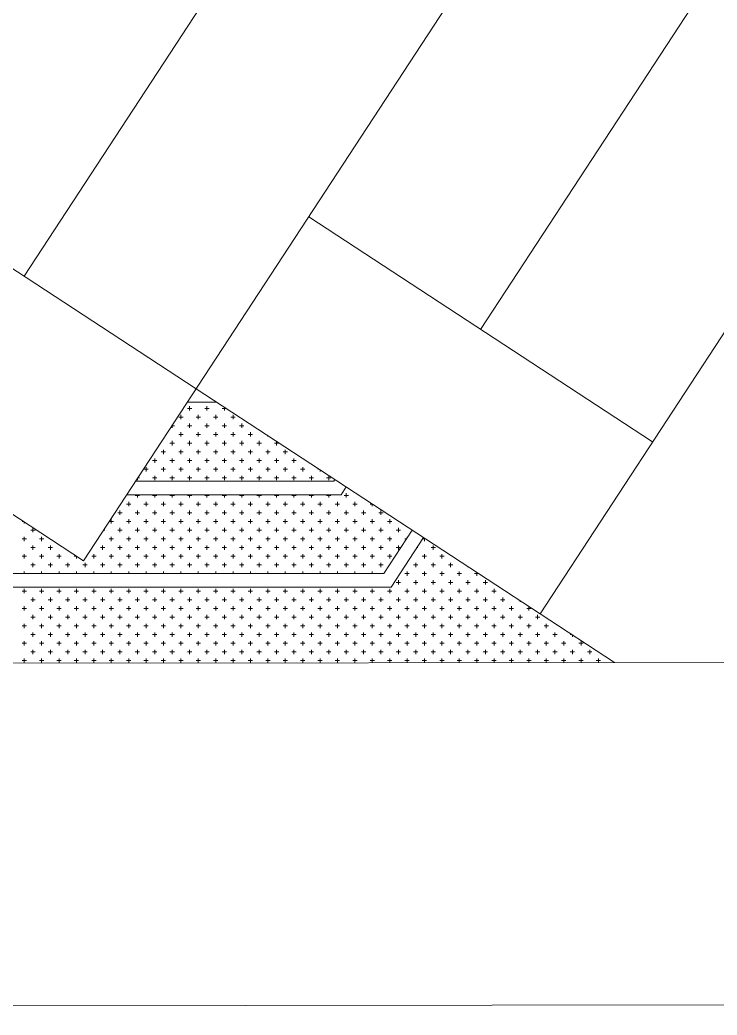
# Model space of a CAD drawing. Header units: millimetres. Extents: x -395 to 1008, y 9 to 692.
# Drawn here: x -306.39 to -301.3, y 24.27 to 31.54 of the extents above; entities that cross this region are included whole.
import ezdxf

# ---------------------------------------------------------------- set-up
doc = ezdxf.new("R2010")
doc.units = ezdxf.units.MM
doc.header["$LTSCALE"] = 0.1
doc.header["$MEASUREMENT"] = 0
doc.layers.add('.10 ultra fina', color=240, linetype='Continuous', lineweight=5)

# ---------------------------------------------------------------- blocks, each defined once
blk = doc.blocks.new('etwew')
at = {"layer": '.10 ultra fina', "color": 240, "lineweight": 5}
for p, q in [((397.5641, 100.6599), (390.1709, 89.3644)), ((398.8192, 99.8385), (390.6044, 87.2879)), ((393.3837, 99.7509), (386.8393, 89.7523)), ((393.8173, 97.6744), (387.2728, 87.6757)), ((385.5842, 90.5738), (388.0943, 88.9308)), ((388.9158, 90.1859), (391.4259, 88.5429)), ((384.7627, 89.3187), (387.2728, 87.6757)), ((388.0943, 88.9308), (390.6044, 87.2879)), ((388.03, 88.8325), (388.2445, 88.8325)), ((388.0305, 88.7877), (388.0622, 88.7877)), ((388.0464, 88.7718), (388.0464, 88.8036)), ((388.1575, 88.7877), (388.1892, 88.7877)), ((388.1734, 88.7718), (388.1734, 88.8036)), ((388.2845, 88.7877), (388.3129, 88.7877)), ((388.3004, 88.7718), (388.3004, 88.7959)), ((387.967, 88.7242), (387.9987, 88.7242)), ((387.9829, 88.7083), (387.9829, 88.7401)), ((388.094, 88.7242), (388.1257, 88.7242)), ((388.1099, 88.7083), (388.1099, 88.7401)), ((388.221, 88.7242), (388.2527, 88.7242)), ((388.2369, 88.7083), (388.2369, 88.7401)), ((388.348, 88.7242), (388.3797, 88.7242)), ((388.3639, 88.7083), (388.3639, 88.7401)), ((387.9175, 88.6607), (387.9352, 88.6607)), ((387.9194, 88.6448), (387.9194, 88.6635)), ((388.0305, 88.6607), (388.0622, 88.6607)), ((388.0464, 88.6448), (388.0464, 88.6766)), ((388.1575, 88.6607), (388.1892, 88.6607)), ((388.1734, 88.6448), (388.1734, 88.6766)), ((388.2845, 88.6607), (388.3162, 88.6607)), ((388.3004, 88.6448), (388.3004, 88.6766)), ((388.4115, 88.6607), (388.4432, 88.6607)), ((388.4274, 88.6448), (388.4274, 88.6766)), ((387.967, 88.5972), (387.9987, 88.5972)), ((387.9829, 88.5813), (387.9829, 88.6131)), ((388.094, 88.5972), (388.1257, 88.5972)), ((388.1099, 88.5813), (388.1099, 88.6131)), ((388.221, 88.5972), (388.2527, 88.5972)), ((388.2369, 88.5813), (388.2369, 88.6131)), ((388.348, 88.5972), (388.3797, 88.5972)), ((388.3639, 88.5813), (388.3639, 88.6131)), ((388.475, 88.5972), (388.5067, 88.5972)), ((388.4909, 88.5813), (388.4909, 88.6131)), ((388.602, 88.5972), (388.604, 88.5972)), ((388.6179, 88.5813), (388.6179, 88.5881)), ((387.8559, 88.4543), (387.8559, 88.4861)), ((387.9035, 88.5337), (387.9352, 88.5337)), ((387.9194, 88.5178), (387.9194, 88.5496)), ((387.9829, 88.4543), (387.9829, 88.4861)), ((388.0305, 88.5337), (388.0622, 88.5337)), ((388.0464, 88.5178), (388.0464, 88.5496)), ((388.1099, 88.4543), (388.1099, 88.4861)), ((388.1575, 88.5337), (388.1892, 88.5337)), ((388.1734, 88.5178), (388.1734, 88.5496)), ((388.2369, 88.4543), (388.2369, 88.4861)), ((388.2845, 88.5337), (388.3162, 88.5337)), ((388.3004, 88.5178), (388.3004, 88.5496)), ((388.3639, 88.4543), (388.3639, 88.4861)), ((388.4115, 88.5337), (388.4432, 88.5337)), ((388.4274, 88.5178), (388.4274, 88.5496)), ((388.4909, 88.4543), (388.4909, 88.4861)), ((388.5385, 88.5337), (388.5702, 88.5337)), ((388.5544, 88.5178), (388.5544, 88.5496)), ((388.6179, 88.4543), (388.6179, 88.4861)), ((388.6655, 88.5337), (388.6972, 88.5337)), ((388.6814, 88.5178), (388.6814, 88.5466)), ((388.7449, 88.4543), (388.7449, 88.4861)), ((387.7765, 88.4067), (387.8082, 88.4067)), ((387.7924, 88.3908), (387.7924, 88.4226)), ((387.84, 88.4702), (387.8717, 88.4702)), ((387.9035, 88.4067), (387.9352, 88.4067)), ((387.9194, 88.3908), (387.9194, 88.4226)), ((387.967, 88.4702), (387.9987, 88.4702)), ((388.0305, 88.4067), (388.0622, 88.4067)), ((388.0464, 88.3908), (388.0464, 88.4226)), ((388.094, 88.4702), (388.1257, 88.4702)), ((388.1575, 88.4067), (388.1892, 88.4067)), ((388.1734, 88.3908), (388.1734, 88.4226)), ((388.221, 88.4702), (388.2527, 88.4702)), ((388.2845, 88.4067), (388.3162, 88.4067)), ((388.3004, 88.3908), (388.3004, 88.4226)), ((388.348, 88.4702), (388.3797, 88.4702)), ((388.4115, 88.4067), (388.4432, 88.4067)), ((388.4274, 88.3908), (388.4274, 88.4226)), ((388.475, 88.4702), (388.5067, 88.4702)), ((388.5385, 88.4067), (388.5702, 88.4067)), ((388.5544, 88.3908), (388.5544, 88.4226)), ((388.602, 88.4702), (388.6337, 88.4702)), ((388.6655, 88.4067), (388.6972, 88.4067)), ((388.6814, 88.3908), (388.6814, 88.4226)), ((388.729, 88.4702), (388.7607, 88.4702)), ((388.7925, 88.4067), (388.8242, 88.4067)), ((388.8084, 88.3908), (388.8084, 88.4226)), ((387.713, 88.3432), (387.7447, 88.3432)), ((387.7289, 88.3273), (387.7289, 88.3591)), ((387.84, 88.3432), (387.8717, 88.3432)), ((387.8559, 88.3273), (387.8559, 88.3591)), ((387.967, 88.3432), (387.9987, 88.3432)), ((387.9829, 88.3273), (387.9829, 88.3591)), ((388.094, 88.3432), (388.1257, 88.3432)), ((388.1099, 88.3273), (388.1099, 88.3591)), ((388.221, 88.3432), (388.2527, 88.3432)), ((388.2369, 88.3273), (388.2369, 88.3591)), ((388.348, 88.3432), (388.3797, 88.3432)), ((388.3639, 88.3273), (388.3639, 88.3591)), ((388.475, 88.3432), (388.5067, 88.3432)), ((388.4909, 88.3273), (388.4909, 88.3591)), ((388.602, 88.3432), (388.6337, 88.3432)), ((388.6179, 88.3273), (388.6179, 88.3591)), ((388.729, 88.3432), (388.7607, 88.3432)), ((388.7449, 88.3273), (388.7449, 88.3591)), ((388.856, 88.3432), (388.8877, 88.3432)), ((388.8719, 88.3273), (388.8719, 88.3591)), ((388.983, 88.3432), (388.9921, 88.3432)), ((388.9989, 88.3273), (388.9989, 88.3388)), ((387.6654, 88.2638), (387.6654, 88.2754)), ((387.6682, 88.2797), (387.6812, 88.2797)), ((387.7765, 88.2797), (387.8082, 88.2797)), ((387.7924, 88.2638), (387.7924, 88.2956)), ((387.9035, 88.2797), (387.9352, 88.2797)), ((387.9194, 88.2638), (387.9194, 88.2956)), ((388.0305, 88.2797), (388.0622, 88.2797)), ((388.0464, 88.2638), (388.0464, 88.2956)), ((388.1575, 88.2797), (388.1892, 88.2797)), ((388.1734, 88.2638), (388.1734, 88.2956)), ((388.2845, 88.2797), (388.3162, 88.2797)), ((388.3004, 88.2638), (388.3004, 88.2956)), ((388.4115, 88.2797), (388.4432, 88.2797)), ((388.4274, 88.2638), (388.4274, 88.2956)), ((388.5385, 88.2797), (388.5702, 88.2797)), ((388.5544, 88.2638), (388.5544, 88.2956)), ((388.6655, 88.2797), (388.6972, 88.2797)), ((388.6814, 88.2638), (388.6814, 88.2956)), ((388.7925, 88.2797), (388.8242, 88.2797)), ((388.8084, 88.2638), (388.8084, 88.2956)), ((388.9195, 88.2797), (388.9512, 88.2797)), ((388.9354, 88.2638), (388.9354, 88.2956)), ((389.0465, 88.2797), (389.0782, 88.2797)), ((389.0624, 88.2638), (389.0624, 88.2956)), ((389.1062, 88.2685), (389.0989, 88.2574)), ((387.6536, 88.2574), (389.0989, 88.2574)), ((389.1899, 88.2137), (389.153, 88.1574)), ((387.5881, 88.1574), (389.153, 88.1574)), ((387.6495, 88.1527), (387.6812, 88.1527)), ((387.6654, 88.1368), (387.6654, 88.1574)), ((387.7765, 88.1527), (387.8082, 88.1527)), ((387.7924, 88.1368), (387.7924, 88.1574)), ((387.9035, 88.1527), (387.9352, 88.1527)), ((387.9194, 88.1368), (387.9194, 88.1574)), ((388.0305, 88.1527), (388.0622, 88.1527)), ((388.0464, 88.1368), (388.0464, 88.1574)), ((388.1575, 88.1527), (388.1892, 88.1527)), ((388.1734, 88.1368), (388.1734, 88.1574)), ((388.2845, 88.1527), (388.3162, 88.1527)), ((388.3004, 88.1368), (388.3004, 88.1574)), ((388.4115, 88.1527), (388.4432, 88.1527)), ((388.4274, 88.1368), (388.4274, 88.1574)), ((388.5385, 88.1527), (388.5702, 88.1527)), ((388.5544, 88.1368), (388.5544, 88.1574)), ((388.6655, 88.1527), (388.6972, 88.1527)), ((388.6814, 88.1368), (388.6814, 88.1574)), ((388.7925, 88.1527), (388.8242, 88.1527)), ((388.8084, 88.1368), (388.8084, 88.1574)), ((388.9195, 88.1527), (388.9512, 88.1527)), ((388.9354, 88.1368), (388.9354, 88.1574)), ((389.0465, 88.1527), (389.0782, 88.1527)), ((389.0624, 88.1368), (389.0624, 88.1574)), ((389.1735, 88.1527), (389.2052, 88.1527)), ((389.1894, 88.1368), (389.1894, 88.1686)), ((387.586, 88.0892), (387.6177, 88.0892)), ((387.6019, 88.0733), (387.6019, 88.1051)), ((387.713, 88.0892), (387.7447, 88.0892)), ((387.7289, 88.0733), (387.7289, 88.1051)), ((387.84, 88.0892), (387.8717, 88.0892)), ((387.8559, 88.0733), (387.8559, 88.1051)), ((387.967, 88.0892), (387.9987, 88.0892)), ((387.9829, 88.0733), (387.9829, 88.1051)), ((388.094, 88.0892), (388.1257, 88.0892)), ((388.1099, 88.0733), (388.1099, 88.1051)), ((388.221, 88.0892), (388.2527, 88.0892)), ((388.2369, 88.0733), (388.2369, 88.1051)), ((388.348, 88.0892), (388.3797, 88.0892)), ((388.3639, 88.0733), (388.3639, 88.1051)), ((388.475, 88.0892), (388.5067, 88.0892)), ((388.4909, 88.0733), (388.4909, 88.1051)), ((388.602, 88.0892), (388.6337, 88.0892)), ((388.6179, 88.0733), (388.6179, 88.1051)), ((388.729, 88.0892), (388.7607, 88.0892)), ((388.7449, 88.0733), (388.7449, 88.1051)), ((388.856, 88.0892), (388.8877, 88.0892)), ((388.8719, 88.0733), (388.8719, 88.1051)), ((388.983, 88.0892), (389.0147, 88.0892)), ((388.9989, 88.0733), (388.9989, 88.1051)), ((389.11, 88.0892), (389.1417, 88.0892)), ((389.1259, 88.0733), (389.1259, 88.1051)), ((389.237, 88.0892), (389.2687, 88.0892)), ((389.2529, 88.0733), (389.2529, 88.1051)), ((389.364, 88.0892), (389.3801, 88.0892)), ((389.3799, 88.0733), (389.3799, 88.0894)), ((387.4749, 87.9463), (387.4749, 87.9781)), ((387.5225, 88.0257), (387.5542, 88.0257)), ((387.5384, 88.0098), (387.5384, 88.0416)), ((387.6019, 87.9463), (387.6019, 87.9781)), ((387.6495, 88.0257), (387.6812, 88.0257)), ((387.6654, 88.0098), (387.6654, 88.0416)), ((387.7289, 87.9463), (387.7289, 87.9781)), ((387.7765, 88.0257), (387.8082, 88.0257)), ((387.7924, 88.0098), (387.7924, 88.0416)), ((387.8559, 87.9463), (387.8559, 87.9781)), ((387.9035, 88.0257), (387.9352, 88.0257)), ((387.9194, 88.0098), (387.9194, 88.0416)), ((387.9829, 87.9463), (387.9829, 87.9781)), ((388.0305, 88.0257), (388.0622, 88.0257)), ((388.0464, 88.0098), (388.0464, 88.0416)), ((388.1099, 87.9463), (388.1099, 87.9781)), ((388.1575, 88.0257), (388.1892, 88.0257)), ((388.1734, 88.0098), (388.1734, 88.0416)), ((388.2369, 87.9463), (388.2369, 87.9781)), ((388.2845, 88.0257), (388.3162, 88.0257)), ((388.3004, 88.0098), (388.3004, 88.0416)), ((388.3639, 87.9463), (388.3639, 87.9781)), ((388.4115, 88.0257), (388.4432, 88.0257)), ((388.4274, 88.0098), (388.4274, 88.0416)), ((388.4909, 87.9463), (388.4909, 87.9781)), ((388.5385, 88.0257), (388.5702, 88.0257)), ((388.5544, 88.0098), (388.5544, 88.0416)), ((388.6179, 87.9463), (388.6179, 87.9781)), ((388.6655, 88.0257), (388.6972, 88.0257)), ((388.6814, 88.0098), (388.6814, 88.0416)), ((388.7449, 87.9463), (388.7449, 87.9781)), ((388.7925, 88.0257), (388.8242, 88.0257)), ((388.8084, 88.0098), (388.8084, 88.0416)), ((388.8719, 87.9463), (388.8719, 87.9781)), ((388.9195, 88.0257), (388.9512, 88.0257)), ((388.9354, 88.0098), (388.9354, 88.0416)), ((388.9989, 87.9463), (388.9989, 87.9781)), ((389.0465, 88.0257), (389.0782, 88.0257)), ((389.0624, 88.0098), (389.0624, 88.0416)), ((389.1259, 87.9463), (389.1259, 87.9781)), ((389.1735, 88.0257), (389.2052, 88.0257)), ((389.1894, 88.0098), (389.1894, 88.0416)), ((389.2529, 87.9463), (389.2529, 87.9781)), ((389.3005, 88.0257), (389.3322, 88.0257)), ((389.3164, 88.0098), (389.3164, 88.0416)), ((389.3799, 87.9463), (389.3799, 87.9781)), ((389.4275, 88.0257), (389.4592, 88.0257)), ((389.4434, 88.0098), (389.4434, 88.0416)), ((389.5069, 87.9463), (389.5069, 87.9781)), ((386.824, 87.9622), (386.8352, 87.9622)), ((386.8399, 87.9463), (386.8399, 87.9591)), ((386.8875, 87.8987), (386.9192, 87.8987)), ((386.9034, 87.8828), (386.9034, 87.9146)), ((387.4188, 87.8987), (387.4272, 87.8987)), ((387.4603, 87.9622), (387.4907, 87.9622)), ((387.5225, 87.8987), (387.5542, 87.8987)), ((387.5384, 87.8828), (387.5384, 87.9146)), ((387.586, 87.9622), (387.6177, 87.9622)), ((387.6495, 87.8987), (387.6812, 87.8987)), ((387.6654, 87.8828), (387.6654, 87.9146)), ((387.713, 87.9622), (387.7447, 87.9622)), ((387.7765, 87.8987), (387.8082, 87.8987)), ((387.7924, 87.8828), (387.7924, 87.9146)), ((387.84, 87.9622), (387.8717, 87.9622)), ((387.9035, 87.8987), (387.9352, 87.8987)), ((387.9194, 87.8828), (387.9194, 87.9146)), ((387.967, 87.9622), (387.9987, 87.9622)), ((388.0305, 87.8987), (388.0622, 87.8987)), ((388.0464, 87.8828), (388.0464, 87.9146)), ((388.094, 87.9622), (388.1257, 87.9622)), ((388.1575, 87.8987), (388.1892, 87.8987)), ((388.1734, 87.8828), (388.1734, 87.9146)), ((388.221, 87.9622), (388.2527, 87.9622)), ((388.2845, 87.8987), (388.3162, 87.8987)), ((388.3004, 87.8828), (388.3004, 87.9146)), ((388.348, 87.9622), (388.3797, 87.9622)), ((388.4115, 87.8987), (388.4432, 87.8987)), ((388.4274, 87.8828), (388.4274, 87.9146)), ((388.475, 87.9622), (388.5067, 87.9622)), ((388.5385, 87.8987), (388.5702, 87.8987)), ((388.5544, 87.8828), (388.5544, 87.9146)), ((388.602, 87.9622), (388.6337, 87.9622)), ((388.6655, 87.8987), (388.6972, 87.8987)), ((388.6814, 87.8828), (388.6814, 87.9146)), ((388.729, 87.9622), (388.7607, 87.9622)), ((388.7925, 87.8987), (388.8242, 87.8987)), ((388.8084, 87.8828), (388.8084, 87.9146)), ((388.856, 87.9622), (388.8877, 87.9622)), ((388.9195, 87.8987), (388.9512, 87.8987)), ((388.9354, 87.8828), (388.9354, 87.9146)), ((388.983, 87.9622), (389.0147, 87.9622)), ((389.0465, 87.8987), (389.0782, 87.8987)), ((389.0624, 87.8828), (389.0624, 87.9146)), ((389.11, 87.9622), (389.1417, 87.9622)), ((389.1735, 87.8987), (389.2052, 87.8987)), ((389.1894, 87.8828), (389.1894, 87.9146)), ((389.237, 87.9622), (389.2687, 87.9622)), ((389.3005, 87.8987), (389.3322, 87.8987)), ((389.3164, 87.8828), (389.3164, 87.9146)), ((389.364, 87.9622), (389.3957, 87.9622)), ((389.4275, 87.8987), (389.4592, 87.8987)), ((389.4434, 87.8828), (389.4434, 87.9146)), ((389.6711, 87.8988), (389.4639, 87.5823)), ((389.491, 87.9622), (389.5227, 87.9622)), ((389.5545, 87.8987), (389.5862, 87.8987)), ((389.5704, 87.8828), (389.5704, 87.9146)), ((386.824, 87.8352), (386.8557, 87.8352)), ((386.8399, 87.8193), (386.8399, 87.8511)), ((386.951, 87.8352), (386.9827, 87.8352)), ((386.9669, 87.8193), (386.9669, 87.8511)), ((387.4114, 87.8828), (387.4114, 87.8874)), ((387.459, 87.8352), (387.4907, 87.8352)), ((387.4749, 87.8193), (387.4749, 87.8511)), ((387.586, 87.8352), (387.6177, 87.8352)), ((387.6019, 87.8193), (387.6019, 87.8511)), ((387.713, 87.8352), (387.7447, 87.8352)), ((387.7289, 87.8193), (387.7289, 87.8511)), ((387.84, 87.8352), (387.8717, 87.8352)), ((387.8559, 87.8193), (387.8559, 87.8511)), ((387.967, 87.8352), (387.9987, 87.8352)), ((387.9829, 87.8193), (387.9829, 87.8511)), ((388.094, 87.8352), (388.1257, 87.8352)), ((388.1099, 87.8193), (388.1099, 87.8511)), ((388.221, 87.8352), (388.2527, 87.8352)), ((388.2369, 87.8193), (388.2369, 87.8511)), ((388.348, 87.8352), (388.3797, 87.8352)), ((388.3639, 87.8193), (388.3639, 87.8511)), ((388.475, 87.8352), (388.5067, 87.8352)), ((388.4909, 87.8193), (388.4909, 87.8511)), ((388.602, 87.8352), (388.6337, 87.8352)), ((388.6179, 87.8193), (388.6179, 87.8511)), ((388.729, 87.8352), (388.7607, 87.8352)), ((388.7449, 87.8193), (388.7449, 87.8511)), ((388.856, 87.8352), (388.8877, 87.8352)), ((388.8719, 87.8193), (388.8719, 87.8511)), ((388.983, 87.8352), (389.0147, 87.8352)), ((388.9989, 87.8193), (388.9989, 87.8511)), ((389.11, 87.8352), (389.1417, 87.8352)), ((389.1259, 87.8193), (389.1259, 87.8511)), ((389.237, 87.8352), (389.2687, 87.8352)), ((389.2529, 87.8193), (389.2529, 87.8511)), ((389.364, 87.8352), (389.3957, 87.8352)), ((389.3799, 87.8193), (389.3799, 87.8511)), ((389.491, 87.8352), (389.5227, 87.8352)), ((389.5069, 87.8193), (389.5069, 87.8511)), ((389.7548, 87.844), (389.518, 87.4823)), ((389.618, 87.8352), (389.6295, 87.8352)), ((389.6339, 87.8419), (389.6339, 87.8511)), ((389.749, 87.8352), (389.7682, 87.8352)), ((389.7609, 87.8193), (389.7609, 87.84)), ((386.8875, 87.7717), (386.9192, 87.7717)), ((386.9034, 87.7558), (386.9034, 87.7876)), ((387.0145, 87.7717), (387.0462, 87.7717)), ((387.0304, 87.7558), (387.0304, 87.7876)), ((387.3955, 87.7717), (387.4272, 87.7717)), ((387.4114, 87.7558), (387.4114, 87.7876)), ((387.5225, 87.7717), (387.5542, 87.7717)), ((387.5384, 87.7558), (387.5384, 87.7876)), ((387.6495, 87.7717), (387.6812, 87.7717)), ((387.6654, 87.7558), (387.6654, 87.7876)), ((387.7765, 87.7717), (387.8082, 87.7717)), ((387.7924, 87.7558), (387.7924, 87.7876)), ((387.9035, 87.7717), (387.9352, 87.7717)), ((387.9194, 87.7558), (387.9194, 87.7876)), ((388.0305, 87.7717), (388.0622, 87.7717)), ((388.0464, 87.7558), (388.0464, 87.7876)), ((388.1575, 87.7717), (388.1892, 87.7717)), ((388.1734, 87.7558), (388.1734, 87.7876)), ((388.2845, 87.7717), (388.3162, 87.7717)), ((388.3004, 87.7558), (388.3004, 87.7876)), ((388.4115, 87.7717), (388.4432, 87.7717)), ((388.4274, 87.7558), (388.4274, 87.7876)), ((388.5385, 87.7717), (388.5702, 87.7717)), ((388.5544, 87.7558), (388.5544, 87.7876)), ((388.6655, 87.7717), (388.6972, 87.7717)), ((388.6814, 87.7558), (388.6814, 87.7876)), ((388.7925, 87.7717), (388.8242, 87.7717)), ((388.8084, 87.7558), (388.8084, 87.7876)), ((388.9195, 87.7717), (388.9512, 87.7717)), ((388.9354, 87.7558), (388.9354, 87.7876)), ((389.0465, 87.7717), (389.0782, 87.7717)), ((389.0624, 87.7558), (389.0624, 87.7876)), ((389.1735, 87.7717), (389.2052, 87.7717)), ((389.1894, 87.7558), (389.1894, 87.7876)), ((389.3005, 87.7717), (389.3322, 87.7717)), ((389.3164, 87.7558), (389.3164, 87.7876)), ((389.4275, 87.7717), (389.4592, 87.7717)), ((389.4434, 87.7558), (389.4434, 87.7876)), ((389.5545, 87.7717), (389.5862, 87.7717)), ((389.5704, 87.7558), (389.5704, 87.7876)), ((389.6974, 87.7558), (389.6974, 87.7563)), ((389.7074, 87.7717), (389.7132, 87.7717)), ((389.8085, 87.7717), (389.8402, 87.7717)), ((389.8244, 87.7558), (389.8244, 87.7876)), ((386.824, 87.7082), (386.8557, 87.7082)), ((386.8399, 87.6923), (386.8399, 87.7241)), ((386.951, 87.7082), (386.9827, 87.7082)), ((386.9669, 87.6923), (386.9669, 87.7241)), ((387.078, 87.7082), (387.1097, 87.7082)), ((387.0939, 87.6923), (387.0939, 87.7241)), ((387.205, 87.7082), (387.2232, 87.7082)), ((387.2209, 87.6923), (387.2209, 87.7098)), ((387.332, 87.7082), (387.3637, 87.7082)), ((387.3479, 87.6923), (387.3479, 87.7241)), ((387.459, 87.7082), (387.4907, 87.7082)), ((387.4749, 87.6923), (387.4749, 87.7241)), ((387.586, 87.7082), (387.6177, 87.7082)), ((387.6019, 87.6923), (387.6019, 87.7241)), ((387.713, 87.7082), (387.7447, 87.7082)), ((387.7289, 87.6923), (387.7289, 87.7241)), ((387.84, 87.7082), (387.8717, 87.7082)), ((387.8559, 87.6923), (387.8559, 87.7241)), ((387.967, 87.7082), (387.9987, 87.7082)), ((387.9829, 87.6923), (387.9829, 87.7241)), ((388.094, 87.7082), (388.1257, 87.7082)), ((388.1099, 87.6923), (388.1099, 87.7241)), ((388.221, 87.7082), (388.2527, 87.7082)), ((388.2369, 87.6923), (388.2369, 87.7241)), ((388.348, 87.7082), (388.3797, 87.7082)), ((388.3639, 87.6923), (388.3639, 87.7241)), ((388.475, 87.7082), (388.5067, 87.7082)), ((388.4909, 87.6923), (388.4909, 87.7241)), ((388.602, 87.7082), (388.6337, 87.7082)), ((388.6179, 87.6923), (388.6179, 87.7241)), ((388.729, 87.7082), (388.7607, 87.7082)), ((388.7449, 87.6923), (388.7449, 87.7241)), ((388.856, 87.7082), (388.8877, 87.7082)), ((388.8719, 87.6923), (388.8719, 87.7241)), ((388.983, 87.7082), (389.0147, 87.7082)), ((388.9989, 87.6923), (388.9989, 87.7241)), ((389.11, 87.7082), (389.1417, 87.7082)), ((389.1259, 87.6923), (389.1259, 87.7241)), ((389.237, 87.7082), (389.2687, 87.7082)), ((389.2529, 87.6923), (389.2529, 87.7241)), ((389.364, 87.7082), (389.3957, 87.7082)), ((389.3799, 87.6923), (389.3799, 87.7241)), ((389.491, 87.7082), (389.5227, 87.7082)), ((389.5069, 87.6923), (389.5069, 87.7241)), ((389.745, 87.7082), (389.7767, 87.7082)), ((389.7609, 87.6923), (389.7609, 87.7241)), ((389.872, 87.7082), (389.9037, 87.7082)), ((389.8879, 87.6923), (389.8879, 87.7241)), ((386.8875, 87.6447), (386.9192, 87.6447)), ((386.9034, 87.6288), (386.9034, 87.6606)), ((387.0145, 87.6447), (387.0462, 87.6447)), ((387.0304, 87.6288), (387.0304, 87.6606)), ((387.1415, 87.6447), (387.1732, 87.6447)), ((387.1574, 87.6288), (387.1574, 87.6606)), ((387.2685, 87.6447), (387.3002, 87.6447)), ((387.2844, 87.6288), (387.2844, 87.6606)), ((387.3955, 87.6447), (387.4272, 87.6447)), ((387.4114, 87.6288), (387.4114, 87.6606)), ((387.5225, 87.6447), (387.5542, 87.6447)), ((387.5384, 87.6288), (387.5384, 87.6606)), ((387.6495, 87.6447), (387.6812, 87.6447)), ((387.6654, 87.6288), (387.6654, 87.6606)), ((387.7765, 87.6447), (387.8082, 87.6447)), ((387.7924, 87.6288), (387.7924, 87.6606)), ((387.9035, 87.6447), (387.9352, 87.6447)), ((387.9194, 87.6288), (387.9194, 87.6606)), ((388.0305, 87.6447), (388.0622, 87.6447)), ((388.0464, 87.6288), (388.0464, 87.6606)), ((388.1575, 87.6447), (388.1892, 87.6447)), ((388.1734, 87.6288), (388.1734, 87.6606)), ((388.2845, 87.6447), (388.3162, 87.6447)), ((388.3004, 87.6288), (388.3004, 87.6606)), ((388.4115, 87.6447), (388.4432, 87.6447)), ((388.4274, 87.6288), (388.4274, 87.6606)), ((388.5385, 87.6447), (388.5702, 87.6447)), ((388.5544, 87.6288), (388.5544, 87.6606)), ((388.6655, 87.6447), (388.6972, 87.6447)), ((388.6814, 87.6288), (388.6814, 87.6606)), ((388.7925, 87.6447), (388.8242, 87.6447)), ((388.8084, 87.6288), (388.8084, 87.6606)), ((388.9195, 87.6447), (388.9512, 87.6447)), ((388.9354, 87.6288), (388.9354, 87.6606)), ((389.0465, 87.6447), (389.0782, 87.6447)), ((389.0624, 87.6288), (389.0624, 87.6606)), ((389.1735, 87.6447), (389.2052, 87.6447)), ((389.1894, 87.6288), (389.1894, 87.6606)), ((389.3005, 87.6447), (389.3322, 87.6447)), ((389.3164, 87.6288), (389.3164, 87.6606)), ((389.4275, 87.6447), (389.4592, 87.6447)), ((389.4434, 87.6288), (389.4434, 87.6606)), ((389.6815, 87.6447), (389.7132, 87.6447)), ((389.6974, 87.6288), (389.6974, 87.6606)), ((389.8085, 87.6447), (389.8402, 87.6447)), ((389.8244, 87.6288), (389.8244, 87.6606)), ((389.9355, 87.6447), (389.9672, 87.6447)), ((389.9514, 87.6288), (389.9514, 87.6606)), ((390.0784, 87.6288), (390.0784, 87.6322)), ((356.4279, 87.5823), (389.4639, 87.5823)), ((386.8399, 87.5823), (386.8399, 87.5971)), ((386.9669, 87.5823), (386.9669, 87.5971)), ((387.0939, 87.5823), (387.0939, 87.5971)), ((387.2209, 87.5823), (387.2209, 87.5971)), ((387.3479, 87.5823), (387.3479, 87.5971)), ((387.4749, 87.5823), (387.4749, 87.5971)), ((387.6019, 87.5823), (387.6019, 87.5971)), ((387.7289, 87.5823), (387.7289, 87.5971)), ((387.8559, 87.5823), (387.8559, 87.5971)), ((387.9829, 87.5823), (387.9829, 87.5971)), ((388.1099, 87.5823), (388.1099, 87.5971)), ((388.2369, 87.5823), (388.2369, 87.5971)), ((388.3639, 87.5823), (388.3639, 87.5971)), ((388.4909, 87.5823), (388.4909, 87.5971)), ((388.6179, 87.5823), (388.6179, 87.5971)), ((388.7449, 87.5823), (388.7449, 87.5971)), ((388.8719, 87.5823), (388.8719, 87.5971)), ((388.9989, 87.5823), (388.9989, 87.5971)), ((389.1259, 87.5823), (389.1259, 87.5971)), ((389.2529, 87.5823), (389.2529, 87.5971)), ((389.3799, 87.5823), (389.3799, 87.5971)), ((389.618, 87.5812), (389.6497, 87.5812)), ((389.6339, 87.5653), (389.6339, 87.5971)), ((389.745, 87.5812), (389.7767, 87.5812)), ((389.7609, 87.5653), (389.7609, 87.5971)), ((389.872, 87.5812), (389.9037, 87.5812)), ((389.8879, 87.5653), (389.8879, 87.5971)), ((389.999, 87.5812), (390.0307, 87.5812)), ((390.0149, 87.5653), (390.0149, 87.5971)), ((390.126, 87.5812), (390.1563, 87.5812)), ((390.1419, 87.5653), (390.1419, 87.5906)), ((356.4279, 87.4823), (389.518, 87.4823)), ((386.8399, 87.4383), (386.8399, 87.4701)), ((386.9669, 87.4383), (386.9669, 87.4701)), ((387.0939, 87.4383), (387.0939, 87.4701)), ((387.2209, 87.4383), (387.2209, 87.4701)), ((387.3479, 87.4383), (387.3479, 87.4701)), ((387.4749, 87.4383), (387.4749, 87.4701)), ((387.6019, 87.4383), (387.6019, 87.4701)), ((387.7289, 87.4383), (387.7289, 87.4701)), ((387.8559, 87.4383), (387.8559, 87.4701)), ((387.9829, 87.4383), (387.9829, 87.4701)), ((388.1099, 87.4383), (388.1099, 87.4701)), ((388.2369, 87.4383), (388.2369, 87.4701)), ((388.3639, 87.4383), (388.3639, 87.4701)), ((388.4909, 87.4383), (388.4909, 87.4701)), ((388.6179, 87.4383), (388.6179, 87.4701)), ((388.7449, 87.4383), (388.7449, 87.4701)), ((388.8719, 87.4383), (388.8719, 87.4701)), ((388.9989, 87.4383), (388.9989, 87.4701)), ((389.1259, 87.4383), (389.1259, 87.4701)), ((389.2529, 87.4383), (389.2529, 87.4701)), ((389.3799, 87.4383), (389.3799, 87.4701)), ((389.5069, 87.4383), (389.5069, 87.4701)), ((389.5545, 87.5177), (389.5862, 87.5177)), ((389.5704, 87.5018), (389.5704, 87.5336)), ((389.6339, 87.4383), (389.6339, 87.4701)), ((389.6815, 87.5177), (389.7132, 87.5177)), ((389.6974, 87.5018), (389.6974, 87.5336)), ((389.7609, 87.4383), (389.7609, 87.4701)), ((389.8085, 87.5177), (389.8402, 87.5177)), ((389.8244, 87.5018), (389.8244, 87.5336)), ((389.8879, 87.4383), (389.8879, 87.4701)), ((389.9355, 87.5177), (389.9672, 87.5177)), ((389.9514, 87.5018), (389.9514, 87.5336)), ((390.0149, 87.4383), (390.0149, 87.4701)), ((390.0625, 87.5177), (390.0942, 87.5177)), ((390.0784, 87.5018), (390.0784, 87.5336)), ((390.1419, 87.4383), (390.1419, 87.4701)), ((390.1895, 87.5177), (390.2212, 87.5177)), ((390.2054, 87.5018), (390.2054, 87.5336)), ((390.2689, 87.4383), (390.2689, 87.4701)), ((386.824, 87.4542), (386.8557, 87.4542)), ((386.8875, 87.3907), (386.9192, 87.3907)), ((386.9034, 87.3748), (386.9034, 87.4066)), ((386.951, 87.4542), (386.9827, 87.4542)), ((387.0145, 87.3907), (387.0462, 87.3907)), ((387.0304, 87.3748), (387.0304, 87.4066)), ((387.078, 87.4542), (387.1097, 87.4542)), ((387.1415, 87.3907), (387.1732, 87.3907)), ((387.1574, 87.3748), (387.1574, 87.4066)), ((387.205, 87.4542), (387.2367, 87.4542)), ((387.2685, 87.3907), (387.3002, 87.3907)), ((387.2844, 87.3748), (387.2844, 87.4066)), ((387.332, 87.4542), (387.3637, 87.4542)), ((387.3955, 87.3907), (387.4272, 87.3907)), ((387.4114, 87.3748), (387.4114, 87.4066)), ((387.459, 87.4542), (387.4907, 87.4542)), ((387.5225, 87.3907), (387.5542, 87.3907)), ((387.5384, 87.3748), (387.5384, 87.4066)), ((387.586, 87.4542), (387.6177, 87.4542)), ((387.6495, 87.3907), (387.6812, 87.3907)), ((387.6654, 87.3748), (387.6654, 87.4066)), ((387.713, 87.4542), (387.7447, 87.4542)), ((387.7765, 87.3907), (387.8082, 87.3907)), ((387.7924, 87.3748), (387.7924, 87.4066)), ((387.84, 87.4542), (387.8717, 87.4542)), ((387.9035, 87.3907), (387.9352, 87.3907)), ((387.9194, 87.3748), (387.9194, 87.4066)), ((387.967, 87.4542), (387.9987, 87.4542)), ((388.0305, 87.3907), (388.0622, 87.3907)), ((388.0464, 87.3748), (388.0464, 87.4066)), ((388.094, 87.4542), (388.1257, 87.4542)), ((388.1575, 87.3907), (388.1892, 87.3907)), ((388.1734, 87.3748), (388.1734, 87.4066)), ((388.221, 87.4542), (388.2527, 87.4542)), ((388.2845, 87.3907), (388.3162, 87.3907)), ((388.3004, 87.3748), (388.3004, 87.4066)), ((388.348, 87.4542), (388.3797, 87.4542)), ((388.4115, 87.3907), (388.4432, 87.3907)), ((388.4274, 87.3748), (388.4274, 87.4066)), ((388.475, 87.4542), (388.5067, 87.4542)), ((388.5385, 87.3907), (388.5702, 87.3907)), ((388.5544, 87.3748), (388.5544, 87.4066)), ((388.602, 87.4542), (388.6337, 87.4542)), ((388.6655, 87.3907), (388.6972, 87.3907)), ((388.6814, 87.3748), (388.6814, 87.4066)), ((388.729, 87.4542), (388.7607, 87.4542)), ((388.7925, 87.3907), (388.8242, 87.3907)), ((388.8084, 87.3748), (388.8084, 87.4066)), ((388.856, 87.4542), (388.8877, 87.4542)), ((388.9195, 87.3907), (388.9512, 87.3907)), ((388.9354, 87.3748), (388.9354, 87.4066)), ((388.983, 87.4542), (389.0147, 87.4542)), ((389.0465, 87.3907), (389.0782, 87.3907)), ((389.0624, 87.3748), (389.0624, 87.4066)), ((389.11, 87.4542), (389.1417, 87.4542)), ((389.1735, 87.3907), (389.2052, 87.3907)), ((389.1894, 87.3748), (389.1894, 87.4066)), ((389.237, 87.4542), (389.2687, 87.4542)), ((389.3005, 87.3907), (389.3322, 87.3907)), ((389.3164, 87.3748), (389.3164, 87.4066)), ((389.364, 87.4542), (389.3957, 87.4542)), ((389.4275, 87.3907), (389.4592, 87.3907)), ((389.4434, 87.3748), (389.4434, 87.4066)), ((389.491, 87.4542), (389.5227, 87.4542)), ((389.5545, 87.3907), (389.5862, 87.3907)), ((389.5704, 87.3748), (389.5704, 87.4066)), ((389.618, 87.4542), (389.6497, 87.4542)), ((389.6815, 87.3907), (389.7132, 87.3907)), ((389.6974, 87.3748), (389.6974, 87.4066)), ((389.745, 87.4542), (389.7767, 87.4542)), ((389.8085, 87.3907), (389.8402, 87.3907)), ((389.8244, 87.3748), (389.8244, 87.4066)), ((389.872, 87.4542), (389.9037, 87.4542)), ((389.9355, 87.3907), (389.9672, 87.3907)), ((389.9514, 87.3748), (389.9514, 87.4066)), ((389.999, 87.4542), (390.0307, 87.4542)), ((390.0625, 87.3907), (390.0942, 87.3907)), ((390.0784, 87.3748), (390.0784, 87.4066)), ((390.126, 87.4542), (390.1577, 87.4542)), ((390.1895, 87.3907), (390.2212, 87.3907)), ((390.2054, 87.3748), (390.2054, 87.4066)), ((390.253, 87.4542), (390.2847, 87.4542)), ((390.3165, 87.3907), (390.3482, 87.3907)), ((390.3324, 87.3748), (390.3324, 87.4066)), ((390.4435, 87.3907), (390.4473, 87.3907)), ((386.824, 87.3272), (386.8557, 87.3272)), ((386.8399, 87.3113), (386.8399, 87.3431)), ((386.951, 87.3272), (386.9827, 87.3272)), ((386.9669, 87.3113), (386.9669, 87.3431)), ((387.078, 87.3272), (387.1097, 87.3272)), ((387.0939, 87.3113), (387.0939, 87.3431)), ((387.205, 87.3272), (387.2367, 87.3272)), ((387.2209, 87.3113), (387.2209, 87.3431)), ((387.332, 87.3272), (387.3637, 87.3272)), ((387.3479, 87.3113), (387.3479, 87.3431)), ((387.459, 87.3272), (387.4907, 87.3272)), ((387.4749, 87.3113), (387.4749, 87.3431)), ((387.586, 87.3272), (387.6177, 87.3272)), ((387.6019, 87.3113), (387.6019, 87.3431)), ((387.713, 87.3272), (387.7447, 87.3272)), ((387.7289, 87.3113), (387.7289, 87.3431)), ((387.84, 87.3272), (387.8717, 87.3272)), ((387.8559, 87.3113), (387.8559, 87.3431)), ((387.967, 87.3272), (387.9987, 87.3272)), ((387.9829, 87.3113), (387.9829, 87.3431)), ((388.094, 87.3272), (388.1257, 87.3272)), ((388.1099, 87.3113), (388.1099, 87.3431)), ((388.221, 87.3272), (388.2527, 87.3272)), ((388.2369, 87.3113), (388.2369, 87.3431)), ((388.348, 87.3272), (388.3797, 87.3272)), ((388.3639, 87.3113), (388.3639, 87.3431)), ((388.475, 87.3272), (388.5067, 87.3272)), ((388.4909, 87.3113), (388.4909, 87.3431)), ((388.602, 87.3272), (388.6337, 87.3272)), ((388.6179, 87.3113), (388.6179, 87.3431)), ((388.729, 87.3272), (388.7607, 87.3272)), ((388.7449, 87.3113), (388.7449, 87.3431)), ((388.856, 87.3272), (388.8877, 87.3272)), ((388.8719, 87.3113), (388.8719, 87.3431)), ((388.983, 87.3272), (389.0147, 87.3272)), ((388.9989, 87.3113), (388.9989, 87.3431)), ((389.11, 87.3272), (389.1417, 87.3272)), ((389.1259, 87.3113), (389.1259, 87.3431)), ((389.237, 87.3272), (389.2687, 87.3272)), ((389.2529, 87.3113), (389.2529, 87.3431)), ((389.364, 87.3272), (389.3957, 87.3272)), ((389.3799, 87.3113), (389.3799, 87.3431)), ((389.491, 87.3272), (389.5227, 87.3272)), ((389.5069, 87.3113), (389.5069, 87.3431)), ((389.618, 87.3272), (389.6497, 87.3272)), ((389.6339, 87.3113), (389.6339, 87.3431)), ((389.745, 87.3272), (389.7767, 87.3272)), ((389.7609, 87.3113), (389.7609, 87.3431)), ((389.872, 87.3272), (389.9037, 87.3272)), ((389.8879, 87.3113), (389.8879, 87.3431)), ((389.999, 87.3272), (390.0307, 87.3272)), ((390.0149, 87.3113), (390.0149, 87.3431)), ((390.126, 87.3272), (390.1577, 87.3272)), ((390.1419, 87.3113), (390.1419, 87.3431)), ((390.253, 87.3272), (390.2847, 87.3272)), ((390.2689, 87.3113), (390.2689, 87.3431)), ((390.38, 87.3272), (390.4117, 87.3272)), ((390.3959, 87.3113), (390.3959, 87.3431)), ((390.4594, 87.3748), (390.4594, 87.3828)), ((390.507, 87.3272), (390.5387, 87.3272)), ((390.5229, 87.3113), (390.5229, 87.3413)), ((386.8875, 87.2637), (386.9192, 87.2637)), ((386.9034, 87.2478), (386.9034, 87.2796)), ((387.0145, 87.2637), (387.0462, 87.2637)), ((387.0304, 87.2478), (387.0304, 87.2796)), ((387.1415, 87.2637), (387.1732, 87.2637)), ((387.1574, 87.2478), (387.1574, 87.2796)), ((387.2685, 87.2637), (387.3002, 87.2637)), ((387.2844, 87.2478), (387.2844, 87.2796)), ((387.3955, 87.2637), (387.4272, 87.2637)), ((387.4114, 87.2478), (387.4114, 87.2796)), ((387.5225, 87.2637), (387.5542, 87.2637)), ((387.5384, 87.2478), (387.5384, 87.2796)), ((387.6495, 87.2637), (387.6812, 87.2637)), ((387.6654, 87.2478), (387.6654, 87.2796)), ((387.7765, 87.2637), (387.8082, 87.2637)), ((387.7924, 87.2478), (387.7924, 87.2796)), ((387.9035, 87.2637), (387.9352, 87.2637)), ((387.9194, 87.2478), (387.9194, 87.2796)), ((388.0305, 87.2637), (388.0622, 87.2637)), ((388.0464, 87.2478), (388.0464, 87.2796)), ((388.1575, 87.2637), (388.1892, 87.2637)), ((388.1734, 87.2478), (388.1734, 87.2796)), ((388.2845, 87.2637), (388.3162, 87.2637)), ((388.3004, 87.2478), (388.3004, 87.2796)), ((388.4115, 87.2637), (388.4432, 87.2637)), ((388.4274, 87.2478), (388.4274, 87.2796)), ((388.5385, 87.2637), (388.5702, 87.2637)), ((388.5544, 87.2478), (388.5544, 87.2796)), ((388.6655, 87.2637), (388.6972, 87.2637)), ((388.6814, 87.2478), (388.6814, 87.2796)), ((388.7925, 87.2637), (388.8242, 87.2637)), ((388.8084, 87.2478), (388.8084, 87.2796)), ((388.9195, 87.2637), (388.9512, 87.2637)), ((388.9354, 87.2478), (388.9354, 87.2796)), ((389.0465, 87.2637), (389.0782, 87.2637)), ((389.0624, 87.2478), (389.0624, 87.2796)), ((389.1735, 87.2637), (389.2052, 87.2637)), ((389.1894, 87.2478), (389.1894, 87.2796)), ((389.3005, 87.2637), (389.3322, 87.2637)), ((389.3164, 87.2478), (389.3164, 87.2796)), ((389.4275, 87.2637), (389.4592, 87.2637)), ((389.4434, 87.2478), (389.4434, 87.2796)), ((389.5545, 87.2637), (389.5862, 87.2637)), ((389.5704, 87.2478), (389.5704, 87.2796)), ((389.6815, 87.2637), (389.7132, 87.2637)), ((389.6974, 87.2478), (389.6974, 87.2796)), ((389.8085, 87.2637), (389.8402, 87.2637)), ((389.8244, 87.2478), (389.8244, 87.2796)), ((389.9355, 87.2637), (389.9672, 87.2637)), ((389.9514, 87.2478), (389.9514, 87.2796)), ((390.0625, 87.2637), (390.0942, 87.2637)), ((390.0784, 87.2478), (390.0784, 87.2796)), ((390.1895, 87.2637), (390.2212, 87.2637)), ((390.2054, 87.2478), (390.2054, 87.2796)), ((390.3165, 87.2637), (390.3482, 87.2637)), ((390.3324, 87.2478), (390.3324, 87.2796)), ((390.4435, 87.2637), (390.4752, 87.2637)), ((390.4594, 87.2478), (390.4594, 87.2796)), ((390.5705, 87.2637), (390.6022, 87.2637)), ((390.5864, 87.2478), (390.5864, 87.2796)), ((390.6044, 87.2879), (391.148, 86.9321)), ((386.824, 87.2002), (386.8557, 87.2002)), ((386.8399, 87.1843), (386.8399, 87.2161)), ((386.951, 87.2002), (386.9827, 87.2002)), ((386.9669, 87.1843), (386.9669, 87.2161)), ((387.078, 87.2002), (387.1097, 87.2002)), ((387.0939, 87.1843), (387.0939, 87.2161)), ((387.205, 87.2002), (387.2367, 87.2002)), ((387.2209, 87.1843), (387.2209, 87.2161)), ((387.332, 87.2002), (387.3637, 87.2002)), ((387.3479, 87.1843), (387.3479, 87.2161)), ((387.459, 87.2002), (387.4907, 87.2002)), ((387.4749, 87.1843), (387.4749, 87.2161)), ((387.586, 87.2002), (387.6177, 87.2002)), ((387.6019, 87.1843), (387.6019, 87.2161)), ((387.713, 87.2002), (387.7447, 87.2002)), ((387.7289, 87.1843), (387.7289, 87.2161)), ((387.84, 87.2002), (387.8717, 87.2002)), ((387.8559, 87.1843), (387.8559, 87.2161)), ((387.967, 87.2002), (387.9987, 87.2002)), ((387.9829, 87.1843), (387.9829, 87.2161)), ((388.094, 87.2002), (388.1257, 87.2002)), ((388.1099, 87.1843), (388.1099, 87.2161)), ((388.221, 87.2002), (388.2527, 87.2002)), ((388.2369, 87.1843), (388.2369, 87.2161)), ((388.348, 87.2002), (388.3797, 87.2002)), ((388.3639, 87.1843), (388.3639, 87.2161)), ((388.475, 87.2002), (388.5067, 87.2002)), ((388.4909, 87.1843), (388.4909, 87.2161)), ((388.602, 87.2002), (388.6337, 87.2002)), ((388.6179, 87.1843), (388.6179, 87.2161)), ((388.729, 87.2002), (388.7607, 87.2002)), ((388.7449, 87.1843), (388.7449, 87.2161)), ((388.856, 87.2002), (388.8877, 87.2002)), ((388.8719, 87.1843), (388.8719, 87.2161)), ((388.983, 87.2002), (389.0147, 87.2002)), ((388.9989, 87.1843), (388.9989, 87.2161)), ((389.11, 87.2002), (389.1417, 87.2002)), ((389.1259, 87.1843), (389.1259, 87.2161)), ((389.237, 87.2002), (389.2687, 87.2002)), ((389.2529, 87.1843), (389.2529, 87.2161)), ((389.364, 87.2002), (389.3957, 87.2002)), ((389.3799, 87.1843), (389.3799, 87.2161)), ((389.491, 87.2002), (389.5227, 87.2002)), ((389.5069, 87.1843), (389.5069, 87.2161)), ((389.618, 87.2002), (389.6497, 87.2002)), ((389.6339, 87.1843), (389.6339, 87.2161)), ((389.745, 87.2002), (389.7767, 87.2002)), ((389.7609, 87.1843), (389.7609, 87.2161)), ((389.872, 87.2002), (389.9037, 87.2002)), ((389.8879, 87.1843), (389.8879, 87.2161)), ((389.999, 87.2002), (390.0307, 87.2002)), ((390.0149, 87.1843), (390.0149, 87.2161)), ((390.126, 87.2002), (390.1577, 87.2002)), ((390.1419, 87.1843), (390.1419, 87.2161)), ((390.253, 87.2002), (390.2847, 87.2002)), ((390.2689, 87.1843), (390.2689, 87.2161)), ((390.38, 87.2002), (390.4117, 87.2002)), ((390.3959, 87.1843), (390.3959, 87.2161)), ((390.507, 87.2002), (390.5387, 87.2002)), ((390.5229, 87.1843), (390.5229, 87.2161)), ((390.634, 87.2002), (390.6657, 87.2002)), ((390.6499, 87.1843), (390.6499, 87.2161)), ((386.8875, 87.1367), (386.9192, 87.1367)), ((386.9034, 87.1208), (386.9034, 87.1526)), ((387.0145, 87.1367), (387.0462, 87.1367)), ((387.0304, 87.1208), (387.0304, 87.1526)), ((387.1415, 87.1367), (387.1732, 87.1367)), ((387.1574, 87.1208), (387.1574, 87.1526)), ((387.2685, 87.1367), (387.3002, 87.1367)), ((387.2844, 87.1208), (387.2844, 87.1526)), ((387.3955, 87.1367), (387.4272, 87.1367)), ((387.4114, 87.1208), (387.4114, 87.1526)), ((387.5225, 87.1367), (387.5542, 87.1367)), ((387.5384, 87.1208), (387.5384, 87.1526)), ((387.6495, 87.1367), (387.6812, 87.1367)), ((387.6654, 87.1208), (387.6654, 87.1526)), ((387.7765, 87.1367), (387.8082, 87.1367)), ((387.7924, 87.1208), (387.7924, 87.1526)), ((387.9035, 87.1367), (387.9352, 87.1367)), ((387.9194, 87.1208), (387.9194, 87.1526)), ((388.0305, 87.1367), (388.0622, 87.1367)), ((388.0464, 87.1208), (388.0464, 87.1526)), ((388.1575, 87.1367), (388.1892, 87.1367)), ((388.1734, 87.1208), (388.1734, 87.1526)), ((388.2845, 87.1367), (388.3162, 87.1367)), ((388.3004, 87.1208), (388.3004, 87.1526)), ((388.4115, 87.1367), (388.4432, 87.1367)), ((388.4274, 87.1208), (388.4274, 87.1526)), ((388.5385, 87.1367), (388.5702, 87.1367)), ((388.5544, 87.1208), (388.5544, 87.1526)), ((388.6655, 87.1367), (388.6972, 87.1367)), ((388.6814, 87.1208), (388.6814, 87.1526)), ((388.7925, 87.1367), (388.8242, 87.1367)), ((388.8084, 87.1208), (388.8084, 87.1526)), ((388.9195, 87.1367), (388.9512, 87.1367)), ((388.9354, 87.1208), (388.9354, 87.1526)), ((389.0465, 87.1367), (389.0782, 87.1367)), ((389.0624, 87.1208), (389.0624, 87.1526)), ((389.1735, 87.1367), (389.2052, 87.1367)), ((389.1894, 87.1208), (389.1894, 87.1526)), ((389.3005, 87.1367), (389.3322, 87.1367)), ((389.3164, 87.1208), (389.3164, 87.1526)), ((389.4275, 87.1367), (389.4592, 87.1367)), ((389.4434, 87.1208), (389.4434, 87.1526)), ((389.5545, 87.1367), (389.5862, 87.1367)), ((389.5704, 87.1208), (389.5704, 87.1526)), ((389.6815, 87.1367), (389.7132, 87.1367)), ((389.6974, 87.1208), (389.6974, 87.1526)), ((389.8085, 87.1367), (389.8402, 87.1367)), ((389.8244, 87.1208), (389.8244, 87.1526)), ((389.9355, 87.1367), (389.9672, 87.1367)), ((389.9514, 87.1208), (389.9514, 87.1526)), ((390.0625, 87.1367), (390.0942, 87.1367)), ((390.0784, 87.1208), (390.0784, 87.1526)), ((390.1895, 87.1367), (390.2212, 87.1367)), ((390.2054, 87.1208), (390.2054, 87.1526)), ((390.3165, 87.1367), (390.3482, 87.1367)), ((390.3324, 87.1208), (390.3324, 87.1526)), ((390.4435, 87.1367), (390.4752, 87.1367)), ((390.4594, 87.1208), (390.4594, 87.1526)), ((390.5705, 87.1367), (390.6022, 87.1367)), ((390.5864, 87.1208), (390.5864, 87.1526)), ((390.6975, 87.1367), (390.7292, 87.1367)), ((390.7134, 87.1208), (390.7134, 87.1526)), ((390.8245, 87.1367), (390.8354, 87.1367)), ((390.8404, 87.1208), (390.8404, 87.1334)), ((386.824, 87.0732), (386.8557, 87.0732)), ((386.8399, 87.0573), (386.8399, 87.0891)), ((386.951, 87.0732), (386.9827, 87.0732)), ((386.9669, 87.0573), (386.9669, 87.0891)), ((387.078, 87.0732), (387.1097, 87.0732)), ((387.0939, 87.0573), (387.0939, 87.0891)), ((387.205, 87.0732), (387.2367, 87.0732)), ((387.2209, 87.0573), (387.2209, 87.0891)), ((387.332, 87.0732), (387.3637, 87.0732)), ((387.3479, 87.0573), (387.3479, 87.0891)), ((387.459, 87.0732), (387.4907, 87.0732)), ((387.4749, 87.0573), (387.4749, 87.0891)), ((387.586, 87.0732), (387.6177, 87.0732)), ((387.6019, 87.0573), (387.6019, 87.0891)), ((387.713, 87.0732), (387.7447, 87.0732)), ((387.7289, 87.0573), (387.7289, 87.0891)), ((387.84, 87.0732), (387.8717, 87.0732)), ((387.8559, 87.0573), (387.8559, 87.0891)), ((387.967, 87.0732), (387.9987, 87.0732)), ((387.9829, 87.0573), (387.9829, 87.0891)), ((388.094, 87.0732), (388.1257, 87.0732)), ((388.1099, 87.0573), (388.1099, 87.0891)), ((388.221, 87.0732), (388.2527, 87.0732)), ((388.2369, 87.0573), (388.2369, 87.0891)), ((388.348, 87.0732), (388.3797, 87.0732)), ((388.3639, 87.0573), (388.3639, 87.0891)), ((388.475, 87.0732), (388.5067, 87.0732)), ((388.4909, 87.0573), (388.4909, 87.0891)), ((388.602, 87.0732), (388.6337, 87.0732)), ((388.6179, 87.0573), (388.6179, 87.0891)), ((388.729, 87.0732), (388.7607, 87.0732)), ((388.7449, 87.0573), (388.7449, 87.0891)), ((388.856, 87.0732), (388.8877, 87.0732)), ((388.8719, 87.0573), (388.8719, 87.0891)), ((388.983, 87.0732), (389.0147, 87.0732)), ((388.9989, 87.0573), (388.9989, 87.0891)), ((389.11, 87.0732), (389.1417, 87.0732)), ((389.1259, 87.0573), (389.1259, 87.0891)), ((389.237, 87.0732), (389.2687, 87.0732)), ((389.2529, 87.0573), (389.2529, 87.0891)), ((389.364, 87.0732), (389.3957, 87.0732)), ((389.3799, 87.0573), (389.3799, 87.0891)), ((389.491, 87.0732), (389.5227, 87.0732)), ((389.5069, 87.0573), (389.5069, 87.0891)), ((389.618, 87.0732), (389.6497, 87.0732)), ((389.6339, 87.0573), (389.6339, 87.0891)), ((389.745, 87.0732), (389.7767, 87.0732)), ((389.7609, 87.0573), (389.7609, 87.0891)), ((389.872, 87.0732), (389.9037, 87.0732)), ((389.8879, 87.0573), (389.8879, 87.0891)), ((389.999, 87.0732), (390.0307, 87.0732)), ((390.0149, 87.0573), (390.0149, 87.0891)), ((390.126, 87.0732), (390.1577, 87.0732)), ((390.1419, 87.0573), (390.1419, 87.0891)), ((390.253, 87.0732), (390.2847, 87.0732)), ((390.2689, 87.0573), (390.2689, 87.0891)), ((390.38, 87.0732), (390.4117, 87.0732)), ((390.3959, 87.0573), (390.3959, 87.0891)), ((390.507, 87.0732), (390.5387, 87.0732)), ((390.5229, 87.0573), (390.5229, 87.0891)), ((390.634, 87.0732), (390.6657, 87.0732)), ((390.6499, 87.0573), (390.6499, 87.0891)), ((390.761, 87.0732), (390.7927, 87.0732)), ((390.7769, 87.0573), (390.7769, 87.0891)), ((390.888, 87.0732), (390.9197, 87.0732)), ((390.9039, 87.0573), (390.9039, 87.0891)), ((386.8399, 86.9303), (386.8399, 86.9621)), ((386.8875, 87.0097), (386.9192, 87.0097)), ((386.9034, 86.9938), (386.9034, 87.0256)), ((386.9669, 86.9303), (386.9669, 86.9621)), ((387.0145, 87.0097), (387.0462, 87.0097)), ((387.0304, 86.9938), (387.0304, 87.0256)), ((387.0939, 86.9303), (387.0939, 86.9621)), ((387.1415, 87.0097), (387.1732, 87.0097)), ((387.1574, 86.9938), (387.1574, 87.0256)), ((387.2209, 86.9303), (387.2209, 86.9621)), ((387.2685, 87.0097), (387.3002, 87.0097)), ((387.2844, 86.9938), (387.2844, 87.0256)), ((387.3479, 86.9303), (387.3479, 86.9621)), ((387.3955, 87.0097), (387.4272, 87.0097)), ((387.4114, 86.9938), (387.4114, 87.0256)), ((387.4749, 86.9303), (387.4749, 86.9621)), ((387.5225, 87.0097), (387.5542, 87.0097)), ((387.5384, 86.9938), (387.5384, 87.0256)), ((387.6019, 86.9303), (387.6019, 86.9621)), ((387.6495, 87.0097), (387.6812, 87.0097)), ((387.6654, 86.9938), (387.6654, 87.0256)), ((387.7289, 86.9303), (387.7289, 86.9621)), ((387.7765, 87.0097), (387.8082, 87.0097)), ((387.7924, 86.9938), (387.7924, 87.0256)), ((387.8559, 86.9303), (387.8559, 86.9621)), ((387.9035, 87.0097), (387.9352, 87.0097)), ((387.9194, 86.9938), (387.9194, 87.0256)), ((387.9829, 86.9303), (387.9829, 86.9621)), ((388.0305, 87.0097), (388.0622, 87.0097)), ((388.0464, 86.9938), (388.0464, 87.0256)), ((388.1099, 86.9303), (388.1099, 86.9621)), ((388.1575, 87.0097), (388.1892, 87.0097)), ((388.1734, 86.9938), (388.1734, 87.0256)), ((388.2369, 86.9303), (388.2369, 86.9621)), ((388.2845, 87.0097), (388.3162, 87.0097)), ((388.3004, 86.9938), (388.3004, 87.0256)), ((388.3639, 86.9303), (388.3639, 86.9621)), ((388.4115, 87.0097), (388.4432, 87.0097)), ((388.4274, 86.9938), (388.4274, 87.0256)), ((388.4909, 86.9303), (388.4909, 86.9621)), ((388.5385, 87.0097), (388.5702, 87.0097)), ((388.5544, 86.9938), (388.5544, 87.0256)), ((388.6179, 86.9303), (388.6179, 86.9621)), ((388.6655, 87.0097), (388.6972, 87.0097)), ((388.6814, 86.9938), (388.6814, 87.0256)), ((388.7449, 86.9303), (388.7449, 86.9621)), ((388.7925, 87.0097), (388.8242, 87.0097)), ((388.8084, 86.9938), (388.8084, 87.0256)), ((388.8719, 86.9303), (388.8719, 86.9621)), ((388.9195, 87.0097), (388.9512, 87.0097)), ((388.9354, 86.9938), (388.9354, 87.0256)), ((388.9989, 86.9303), (388.9989, 86.9621)), ((389.0465, 87.0097), (389.0782, 87.0097)), ((389.0624, 86.9938), (389.0624, 87.0256)), ((389.1259, 86.9303), (389.1259, 86.9621)), ((389.1735, 87.0097), (389.2052, 87.0097)), ((389.1894, 86.9938), (389.1894, 87.0256)), ((389.2529, 86.9303), (389.2529, 86.9621)), ((389.3005, 87.0097), (389.3322, 87.0097)), ((389.3164, 86.9938), (389.3164, 87.0256)), ((389.3799, 86.9303), (389.3799, 86.9621)), ((389.4275, 87.0097), (389.4592, 87.0097)), ((389.4434, 86.9938), (389.4434, 87.0256)), ((389.5069, 86.9305), (389.5069, 86.9621)), ((389.5545, 87.0097), (389.5862, 87.0097)), ((389.5704, 86.9938), (389.5704, 87.0256)), ((389.6339, 86.9306), (389.6339, 86.9621)), ((389.6815, 87.0097), (389.7132, 87.0097)), ((389.6974, 86.9938), (389.6974, 87.0256)), ((389.7609, 86.9307), (389.7609, 86.9621)), ((389.8085, 87.0097), (389.8402, 87.0097)), ((389.8244, 86.9938), (389.8244, 87.0256)), ((389.8879, 86.9308), (389.8879, 86.9621)), ((389.9355, 87.0097), (389.9672, 87.0097)), ((389.9514, 86.9938), (389.9514, 87.0256)), ((390.0149, 86.931), (390.0149, 86.9621)), ((390.0625, 87.0097), (390.0942, 87.0097)), ((390.0784, 86.9938), (390.0784, 87.0256)), ((390.1419, 86.9311), (390.1419, 86.9621)), ((390.1895, 87.0097), (390.2212, 87.0097)), ((390.2054, 86.9938), (390.2054, 87.0256)), ((390.2689, 86.9312), (390.2689, 86.9621)), ((390.3165, 87.0097), (390.3482, 87.0097)), ((390.3324, 86.9938), (390.3324, 87.0256)), ((390.3959, 86.9313), (390.3959, 86.9621)), ((390.4435, 87.0097), (390.4752, 87.0097)), ((390.4594, 86.9938), (390.4594, 87.0256)), ((390.5229, 86.9315), (390.5229, 86.9621)), ((390.5705, 87.0097), (390.6022, 87.0097)), ((390.5864, 86.9938), (390.5864, 87.0256)), ((390.6499, 86.9316), (390.6499, 86.9621)), ((390.6975, 87.0097), (390.7292, 87.0097)), ((390.7134, 86.9938), (390.7134, 87.0256)), ((390.7769, 86.9317), (390.7769, 86.9621)), ((390.8245, 87.0097), (390.8562, 87.0097)), ((390.8404, 86.9938), (390.8404, 87.0256)), ((390.9039, 86.9318), (390.9039, 86.9621)), ((390.9515, 87.0097), (390.9832, 87.0097)), ((390.9674, 86.9938), (390.9674, 87.0256)), ((391.0309, 86.932), (391.0309, 86.9621)), ((317.5781, 86.8589), (394.5752, 86.9355)), ((386.824, 86.9462), (386.8557, 86.9462)), ((386.951, 86.9462), (386.9827, 86.9462)), ((387.078, 86.9462), (387.1097, 86.9462)), ((387.205, 86.9462), (387.2367, 86.9462)), ((387.332, 86.9462), (387.3637, 86.9462)), ((387.459, 86.9462), (387.4907, 86.9462)), ((387.586, 86.9462), (387.6177, 86.9462)), ((387.713, 86.9462), (387.7447, 86.9462)), ((387.84, 86.9462), (387.8717, 86.9462)), ((387.967, 86.9462), (387.9987, 86.9462)), ((388.094, 86.9462), (388.1257, 86.9462)), ((388.221, 86.9462), (388.2527, 86.9462)), ((388.348, 86.9462), (388.3797, 86.9462)), ((388.475, 86.9462), (388.5067, 86.9462)), ((388.602, 86.9462), (388.6337, 86.9462)), ((388.729, 86.9462), (388.7607, 86.9462)), ((388.856, 86.9462), (388.8877, 86.9462)), ((388.983, 86.9462), (389.0147, 86.9462)), ((389.11, 86.9462), (389.1417, 86.9462)), ((389.237, 86.9462), (389.2687, 86.9462)), ((389.364, 86.9462), (389.3957, 86.9462)), ((389.491, 86.9462), (389.5227, 86.9462)), ((389.618, 86.9462), (389.6497, 86.9462)), ((389.745, 86.9462), (389.7767, 86.9462)), ((389.872, 86.9462), (389.9037, 86.9462)), ((389.999, 86.9462), (390.0307, 86.9462)), ((390.126, 86.9462), (390.1577, 86.9462)), ((390.253, 86.9462), (390.2847, 86.9462)), ((390.38, 86.9462), (390.4117, 86.9462)), ((390.507, 86.9462), (390.5387, 86.9462)), ((390.634, 86.9462), (390.6657, 86.9462)), ((390.761, 86.9462), (390.7927, 86.9462)), ((390.888, 86.9462), (390.9197, 86.9462)), ((391.015, 86.9462), (391.0467, 86.9462)), ((317.5833, 84.3589), (394.5803, 84.4355))]:
    blk.add_line(p, q, dxfattribs=at)

msp = doc.modelspace()

# ---------------------------------------------------------------- block references
at = {"layer": '.10 ultra fina', "color": 240, "lineweight": 5}
msp.add_blockref('etwew', (-693.1998, -60.0867), dxfattribs=at)

doc.saveas('drawing.dxf')
